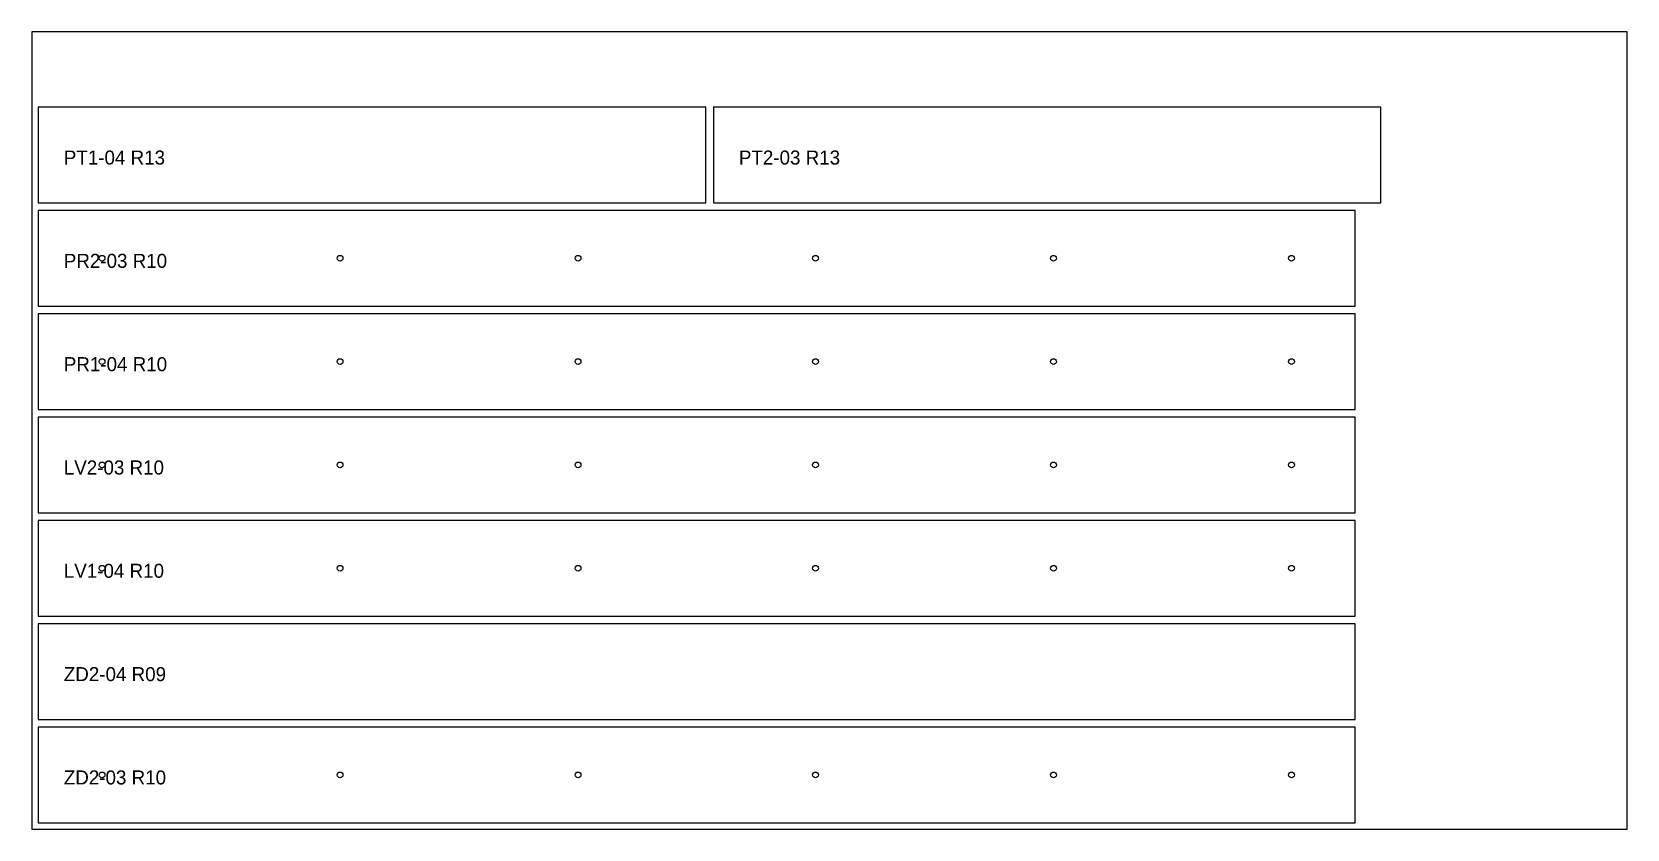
# Model space of a CAD drawing. Header units: millimetres. Extents: x 0 to 2500, y 0 to 1250.
import ezdxf

# ---------------------------------------------------------------- set-up
doc = ezdxf.new("R2010")
doc.units = ezdxf.units.MM
for name, color, linetype in [('CUT_OUTER', 1, 'CONTINUOUS'), ('DRILL_D9', 3, 'CONTINUOUS'), ('ENGRAVE', 2, 'CONTINUOUS'), ('SHEET', 8, 'CONTINUOUS')]:
    doc.layers.add(name, color=color, linetype=linetype)

msp = doc.modelspace()

# ---------------------------------------------------------------- linework, layer by layer
at = {"layer": 'CUT_OUTER'}
for points in [[(10, 982), (1056, 982), (1056, 1132), (10, 1132)], [(1068, 982), (2114, 982), (2114, 1132), (1068, 1132)], [(10, 820), (2074, 820), (2074, 970), (10, 970)], [(10, 658), (2074, 658), (2074, 808), (10, 808)], [(10, 496), (2074, 496), (2074, 646), (10, 646)], [(10, 334), (2074, 334), (2074, 484), (10, 484)], [(10, 172), (2074, 172), (2074, 322), (10, 322)], [(10, 10), (2074, 10), (2074, 160), (10, 160)]]:
    msp.add_lwpolyline(points, close=True, dxfattribs=at)
at = {"layer": 'DRILL_D9'}
for centre in [(110, 895), (483, 895), (856, 895), (1228, 895), (1601, 895), (1974, 895), (110, 733), (483, 733), (856, 733), (1228, 733), (1601, 733), (1974, 733), (110, 571), (483, 571), (856, 571), (1228, 571), (1601, 571), (1974, 571), (110, 409), (483, 409), (856, 409), (1228, 409), (1601, 409), (1974, 409), (110, 85), (483, 85), (856, 85), (1228, 85), (1601, 85), (1974, 85)]:
    msp.add_circle(centre, 4.5, dxfattribs=at)
at = {"layer": 'SHEET'}
msp.add_lwpolyline([(0, 0), (2500, 0), (2500, 1250), (0, 1250)], close=True, dxfattribs=at)

# ---------------------------------------------------------------- texts
at = {"layer": 'ENGRAVE'}
for s, p in [('PT1-04 R13', (50, 1042)), ('PT2-03 R13', (1108, 1042)), ('PR2-03 R10', (50, 880)), ('PR1-04 R10', (50, 718)), ('LV2-03 R10', (50, 556)), ('LV1-04 R10', (50, 394)), ('ZD2-04 R09', (50, 232)), ('ZD2-03 R10', (50, 70))]:
    msp.add_text(s, height=22, dxfattribs=at).set_placement(p)

doc.saveas('drawing.dxf')
